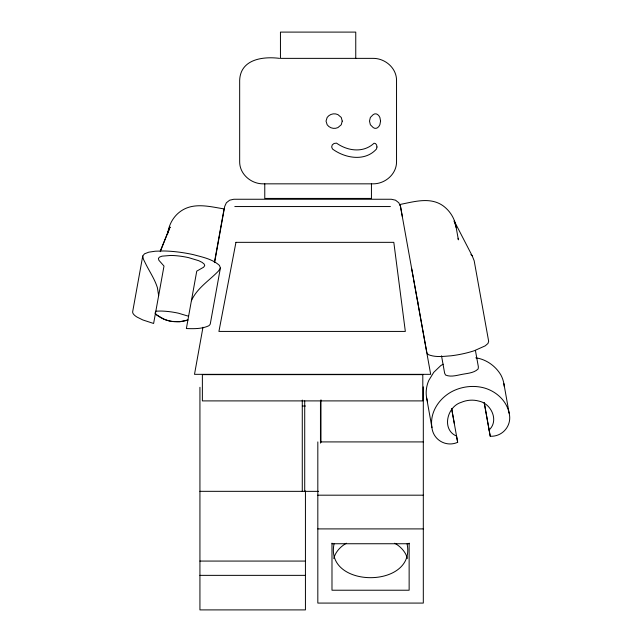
<?xml version="1.0" encoding="UTF-8"?>
<svg xmlns="http://www.w3.org/2000/svg" width="642" height="642" viewBox="0 0 642 642"><rect width="100%" height="100%" fill="white"/><g stroke="black" fill="none" stroke-linecap="round" stroke-linejoin="round"><path stroke-width="0.96" d="M202.984 327.211L194.502 374.334L430.678 374.334L400.488 206.451L398.81 202.768L395.512 200.184L391.315 199.253L233.865 199.253L229.667 200.184L226.377 202.768L224.7 206.451L214.597 262.618M142.733 256.022L132.685 311.619A38.006 9.301 8.8 0 0 137.043 317.084L142.861 319.965L153.615 323.472L163.999 266.061L158.879 260.267L158.397 258.453L159.449 257.137L162.001 256.158L170.844 255.444A23.826 5.834 8.8 0 1 188.523 257.619L198.643 260.668L202.118 262.385L204.188 264.087L204.718 265.644L203.618 267.216L196.749 271.141L186.373 328.552C193.804 328.8 201.652 329.017 208.57 325.879A38.006 9.301 8.8 0 0 210.327 323.672L220.383 268.075L219.492 265.459C212.293 258.951 202.31 257.089 193.234 254.617A39.94 9.774 8.8 0 0 163.606 250.974L155.3 251.207L148.775 252.178L144.49 253.823L142.733 256.022L143.487 259.376L146.416 265.25C150.284 272.746 154.947 279.743 157.434 287.825L158.646 295.673M167.642 234.081C168.702 224.836 173.38 216.161 181.18 210.913C194.061 202.19 209.998 206.668 224.074 208.907L214.364 262.626M334.065 543.894C324.483 588.931 416.65 588.931 407.068 543.894M333.744 558.492C335.405 551.943 340.589 546.422 346.455 543.22M167.971 232.235L169.986 227.132L160.291 251.062M160.267 251.68L169.986 227.132M191.396 300.753C196.99 288.089 209.204 280.674 218.489 271.012L220.383 268.075M503.866 383.563L509.154 413.231C512.22 425.285 502.774 436.897 490.239 436.247L489.1 429.996C499.155 420.775 491.347 403.569 478.964 401.122A23.826 20.801 -12.9 0 0 461.133 402.398C446.984 406.707 441.399 429.699 456.526 436.062L457.666 442.314C446.23 447.45 433.238 439.995 431.93 427.612L426.641 397.944M443.149 364.215L440.773 365.595L433.727 372.36L428.824 380.377A38.006 33.175 -12.9 0 0 427.596 401.756M402.061 215.166L400.159 204.429C414.098 201.749 430.068 196.701 442.908 205.673C449.528 210.456 454.143 217.51 455.82 225.502L458.388 239.827L458.115 238.302M155.837 311.177L160.797 311.041A23.826 5.834 8.8 0 1 178.468 313.208L188.596 316.257M279.527 58.366C262.891 56.255 240.493 59.192 239.667 80.25L239.667 161.953C239.699 174.279 251.231 183.973 263.196 183.837L373.01 183.837C384.975 183.973 396.507 174.279 396.539 161.953L396.539 80.25C396.507 67.916 384.975 58.221 373.01 58.366L280.45 58.366L280.45 32.1L355.756 32.1L355.756 58.366M234.795 206.547L390.392 206.547M302.278 406.025L305.432 406.025M320.968 441.913L423.311 441.913M199.935 491.323L318.496 491.355M317.822 495.183L423.311 495.183M317.822 528.904L423.311 528.904M331.986 543.742L409.139 543.742M199.935 561.068L305.432 561.068M199.935 575.36L305.432 575.36M475.778 357.827C486.283 359.327 495.704 366.068 501.001 375.209A38.006 33.175 -12.9 0 1 504.243 386.476M394.678 543.22C400.544 546.422 405.728 551.943 407.389 558.492M154.874 313.039L156.977 315.134L163.951 319.17A33.769 33.769 0 0 0 188.034 319.949L180.025 321.666L171.807 321.401A30.471 27.895 8.8 0 1 155.436 313.874M470.907 254.481L472.215 255.869L474.181 260.764L488.674 341.359L487.96 343.486L485.192 345.861L474.366 350.692A33.769 8.739 -10.2 0 1 451.061 355.804C443.526 356.35 435.477 357.586 428.286 354.601L426.898 352.867L413.584 279.19M454.231 221.073L472.215 255.869M454.111 221.137L456.053 226.762M509.154 413.231C506.666 400.865 496.499 391.572 484.67 388.073A39.94 34.869 -12.9 0 0 454.769 390.208C440.412 396.427 429.305 411.522 431.93 427.612M400.159 204.429L400.423 205.865M413.231 277.248L411.707 268.854M475.425 350.492L478.378 366.911L478.146 368.949C474.165 372.962 467.633 373.315 462.264 374.326C456.903 375.313 450.7 377.344 445.556 375.024L444.641 373.195L441.511 355.804M454.343 423.616L451.655 408.721L457.666 442.314M417.469 300.424L417.822 302.398M456.197 227.637L455.82 225.502M489.1 429.996L484.237 402.703L490.239 436.247M402.197 215.776L402.333 216.579M423.311 386.885L423.311 603.079L317.822 603.079L317.822 441.913M409.139 543.14L409.139 590.223L331.986 590.223L331.986 543.14M371.437 183.837L371.437 198.426L264.769 198.426L264.769 183.837M320.968 399.838L320.968 442.531M320.462 400.897L320.462 443.124M305.432 490.953L305.432 609.9L199.935 609.9L199.935 387.303M304.717 400.897L304.717 491.355M302.278 400.086L302.278 491.459M235.943 242.339L218.922 331.424L405.335 331.424L393.811 242.339L235.943 242.339M380.57 121.097L379.871 124.749A8.86 5.433 -90 0 1 373.219 127.589L370.354 124.749L369.503 121.097L370.354 117.454L373.219 114.605A8.86 5.433 -90 0 1 379.879 117.446L380.57 121.097M376.974 147.002L376.509 148.976C365.113 161.872 345.043 158.317 332.484 148.992L331.665 146.978L332.259 144.907L334.081 143.463L336.512 143.126C347.667 151.071 363.356 153.213 374.069 143.214L375.522 143.591L376.605 144.996L376.974 147.002M342.234 121.097L341.255 124.749L337.925 127.589A8.86 8.779 -90 0 1 327.155 124.749L326.032 121.097L327.155 117.454A8.86 8.779 -90 0 1 337.925 114.613L341.255 117.454L342.234 121.097M422.805 374.639L202.374 374.639L202.374 400.897L422.805 400.897L422.805 374.639"/></g></svg>
